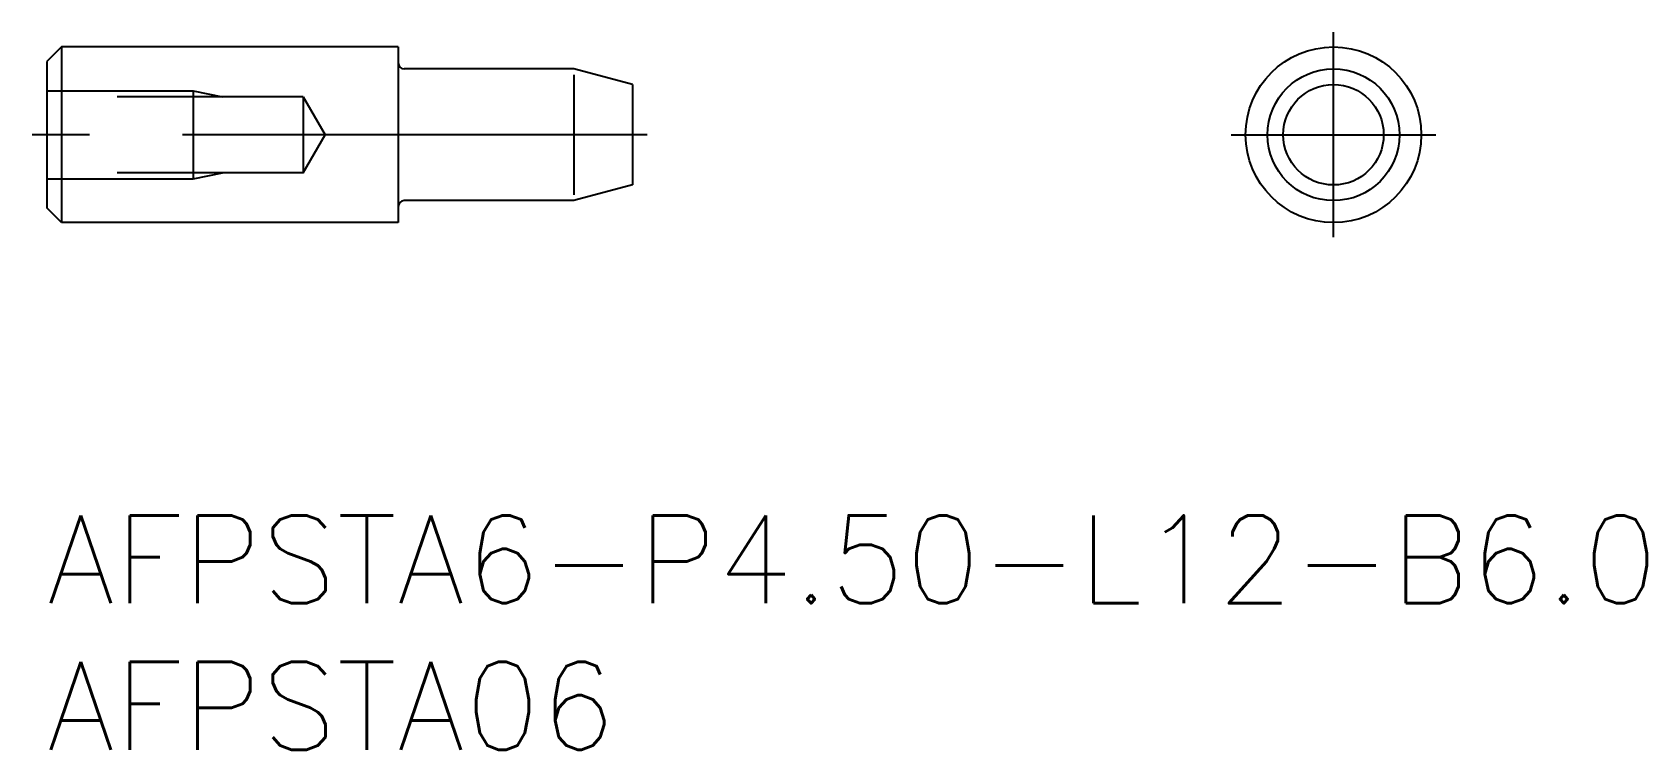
# Model space of a CAD drawing. Extents: x -0.5 to 54.6, y -8 to 16.5.
import ezdxf

# ---------------------------------------------------------------- set-up
doc = ezdxf.new("R2010")
doc.units = 0
doc.header["$LTSCALE"] = 0.5
doc.linetypes.add('CENTER', pattern=[50.8, 31.75, -6.35, 6.35, -6.35])
doc.linetypes.add('DASHED', pattern=[19.05, 12.7, -6.35])
for name, color, linetype in [('MSM_CENTER', 1, 'CENTER'), ('MSM_CONTINUOUS', 7, 'CONTINUOUS'), ('MSM_DASHED', 4, 'DASHED'), ('MSM_NARROW', 5, 'CONTINUOUS'), ('MSM_PART_NUMBER', 7, 'CONTINUOUS')]:
    doc.layers.add(name, color=color, linetype=linetype)
doc.styles.get("Standard").update_dxf_attribs({"font": 'txt.shx', "height": 1, "bigfont": 'bigfont.shx'})

# ---------------------------------------------------------------- blocks, each defined once
blk = doc.blocks.new('*U4')
at = {"layer": 'MSM_PART_NUMBER'}
blk.add_text('AFPSTA6-P4.50-L12-B6.0', height=3, dxfattribs=at).set_placement((0, -3))
blk = doc.blocks.new('*U5')
at = {"layer": 'MSM_PART_NUMBER'}
blk.add_text('AFPSTA06', height=3, dxfattribs=at).set_placement((0, -8))

msp = doc.modelspace()

# ---------------------------------------------------------------- linework, layer by layer
at = {"layer": 'MSM_CENTER'}
for p, q in [((43.944, 9.5), (43.944, 16.5)), ((20.5, 13), (-0.5, 13)), ((40.444, 13), (47.444, 13))]:
    msp.add_line(p, q, dxfattribs=at)
at = {"layer": 'MSM_CONTINUOUS'}
for p, q in [((0.5, 16), (0, 15.5)), ((12, 16), (0.5, 16)), ((0.5, 16), (0.5, 10)), ((12, 16), (12, 10)), ((0, 15.5), (0, 10.5)), ((18, 15.25), (12.2, 15.25)), ((20, 14.714), (18, 15.25)), ((20, 14.714), (20, 11.286)), ((20, 11.286), (18, 10.75)), ((0.5, 10), (0, 10.5)), ((18, 10.75), (12.2, 10.75)), ((12, 10), (0.5, 10))]:
    msp.add_line(p, q, dxfattribs=at)
for radius in [3, 2.25, 2.25, 1.714]:
    msp.add_circle((43.944, 13), radius, dxfattribs=at)
for centre, start, end in [((12.2, 15.45), 180, 270), ((12.2, 10.55), 90, 180)]:
    msp.add_arc(centre, 0.2, start, end, dxfattribs=at)
at = {"layer": 'MSM_DASHED'}
for p, q in [((0, 14.5), (5, 14.5)), ((5, 14.5), (5, 11.5)), ((5, 14.5), (6, 14.3)), ((8.749, 14.3), (0, 14.3)), ((8.749, 14.3), (9.5, 13)), ((8.749, 14.3), (8.749, 11.7)), ((8.749, 11.7), (9.5, 13)), ((8.749, 11.7), (0, 11.7)), ((5, 11.5), (6, 11.7)), ((0, 11.5), (5, 11.5))]:
    msp.add_line(p, q, dxfattribs=at)
at = {"layer": 'MSM_NARROW'}
msp.add_line((18, 15.05), (18, 10.95), dxfattribs=at)

# ---------------------------------------------------------------- block references
at = {"layer": 'MSM_CONTINUOUS'}
for name in ['*U4', '*U5']:
    msp.add_blockref(name, (0, 0), dxfattribs=at)

doc.saveas('drawing.dxf')
